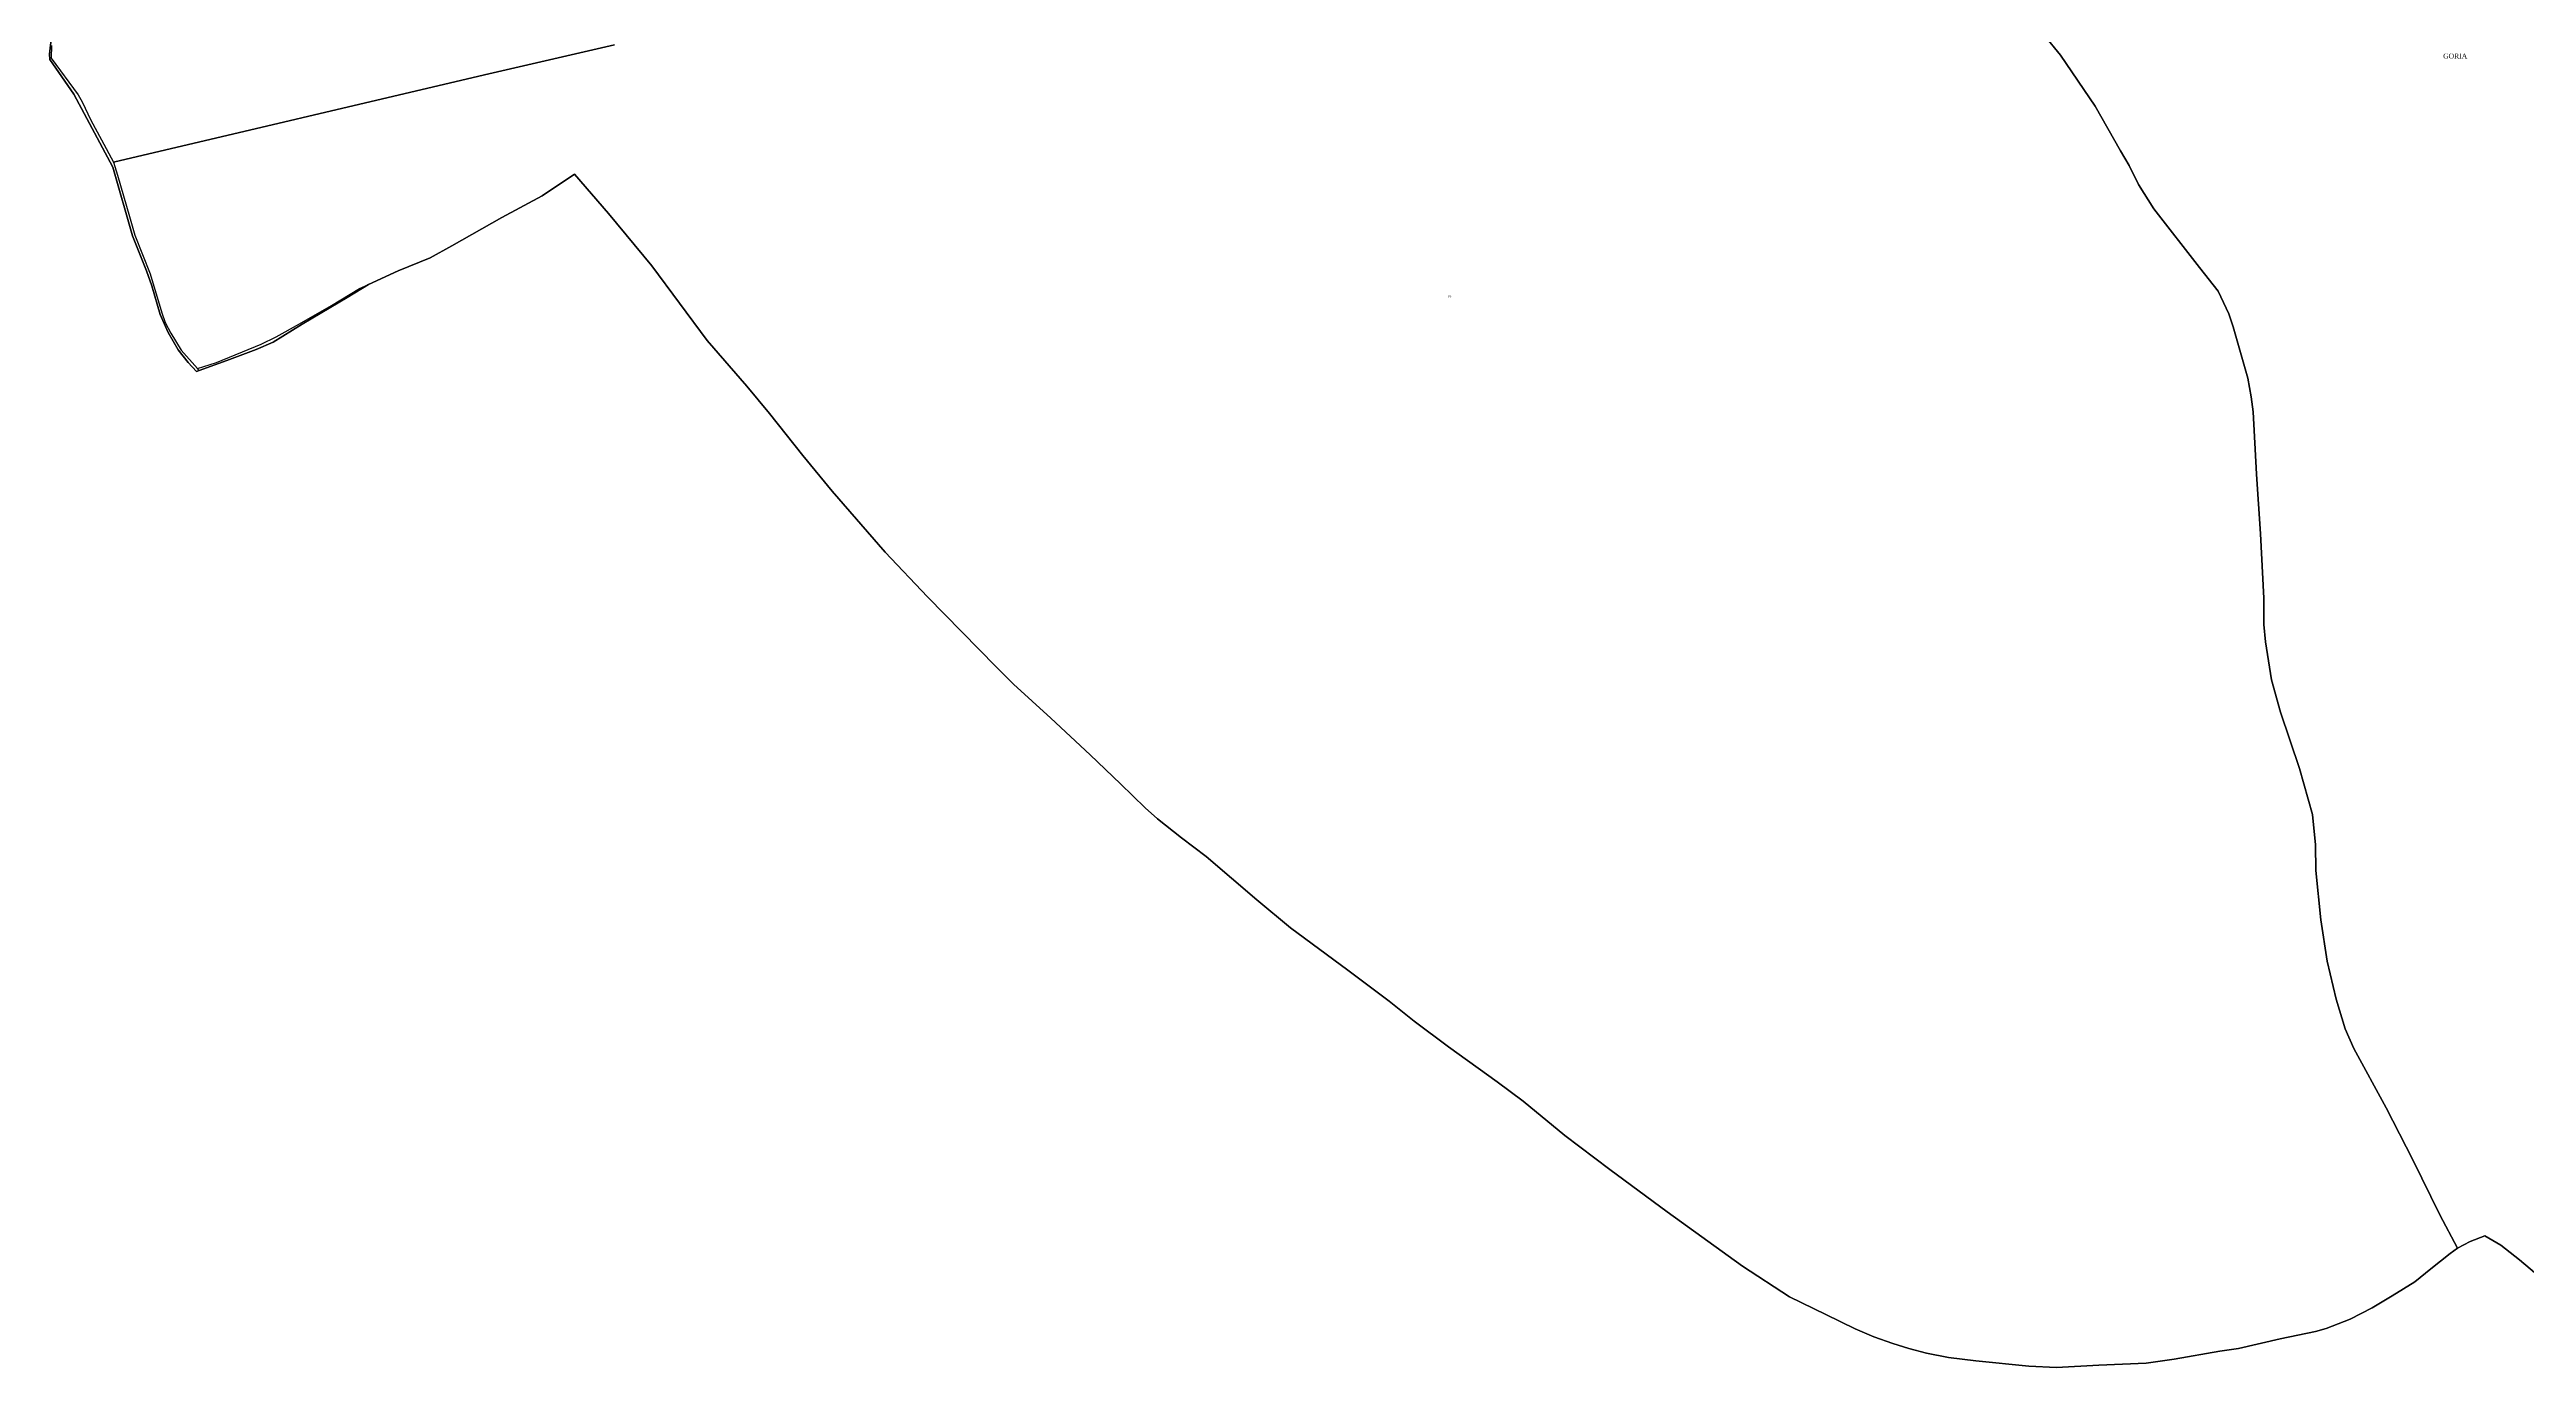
# Model space of a CAD drawing. Extents: x 1189447 to 1205702, y 6141591 to 6152844.
# Drawn here: x 1193923 to 1195911, y 6142679 to 6143736 of the extents above; entities that cross this region are included whole.
import ezdxf

# ---------------------------------------------------------------- set-up
doc = ezdxf.new("R2010")
doc.units = 0
doc.linetypes.add('CONTINU', pattern=[0])
for name, color, linetype in [('1LIEUDIT', 7, 'CONTINU'), ('1PARCELLE', 7, 'CONTINU'), ('1SECTION', 7, 'CONTINU'), ('1SUBDSECT', 7, 'CONTINU'), ('1TRONFLUV', 7, 'CONTINU'), ('3LIEUDITTEX', 7, 'CONTINU'), ('3PARCELLETEX', 7, 'CONTINU')]:
    doc.layers.add(name, color=color, linetype=linetype)
doc.styles.get("Standard").update_dxf_attribs({"font": 'Times New Roman'})

msp = doc.modelspace()

# ---------------------------------------------------------------- linework, layer by layer
at = {"layer": '1LIEUDIT'}
for points in [[(1195523.88, 6143747.8), (1195537.12, 6143731.65), (1195564.84, 6143690.96), (1195585.2, 6143654.88), (1195592.17, 6143643.35), (1195599.59, 6143627.95), (1195612.06, 6143608.38), (1195648.53, 6143561.3), (1195663.48, 6143542.29), (1195672.09, 6143524.14), (1195675.57, 6143513.7), (1195687.3, 6143472.53), (1195690.05, 6143457.49), (1195691.61, 6143445.55), (1195694.25, 6143395.47), (1195697.65, 6143347.53), (1195700.29, 6143296), (1195700.21, 6143274.8), (1195701.55, 6143260.82), (1195706.3, 6143230.55), (1195713.5, 6143204.6), (1195728.89, 6143159.39), (1195739.31, 6143122.28), (1195741.6, 6143097.94), (1195742.06, 6143077.51), (1195745.97, 6143037.9), (1195751.19, 6143004.53), (1195758.38, 6142974.21), (1195765.48, 6142950.3), (1195772.59, 6142934.6), (1195798.45, 6142886.85), (1195819.89, 6142845.23), (1195841.57, 6142801.09), (1195855.54, 6142774.23), (1195849.66, 6142769.96), (1195834.39, 6142757.67), (1195821.53, 6142747.39), (1195803.35, 6142735.99), (1195787.27, 6142726.35), (1195769.59, 6142717.32), (1195750.29, 6142709.79), (1195741.72, 6142707.44), (1195713.45, 6142701.61), (1195679.88, 6142693.92), (1195665.02, 6142691.63), (1195628.23, 6142685.29), (1195605.72, 6142681.92), (1195567.87, 6142680.56), (1195533.85, 6142678.59), (1195511.67, 6142679.64), (1195469, 6142683.8), (1195447.24, 6142686.52), (1195429.6, 6142689.98), (1195415.22, 6142693.85), (1195402.45, 6142697.7), (1195387.19, 6142703.24), (1195372.23, 6142709.69), (1195348.64, 6142721.04), (1195319.65, 6142735.31), (1195281.68, 6142759.91), (1195221.21, 6142803.4), (1195175.21, 6142837.42), (1195139.21, 6142864.66), (1195105.85, 6142892.19), (1195084.92, 6142907.87), (1195045.79, 6142935.89), (1195018.16, 6142956.59), (1194998.31, 6142972.6), (1194965.09, 6142997.52), (1194919.01, 6143031.31), (1194891.96, 6143053.8), (1194851.35, 6143088.62), (1194831.56, 6143103.7), (1194812.22, 6143118.89), (1194802.32, 6143127.7), (1194782.69, 6143146.89), (1194758.26, 6143170.23), (1194726.55, 6143199.58), (1194696.62, 6143227.08), (1194682.7, 6143241), (1194627.65, 6143297.1), (1194593.7, 6143332.84), (1194551.09, 6143381.95), (1194527.62, 6143410.39), (1194500.88, 6143444.14), (1194482.7, 6143466.06), (1194450.86, 6143502.77), (1194406.29, 6143562.64), (1194371.7, 6143604.81), (1194344.35, 6143636.24), (1194318.42, 6143618.97), (1194285.89, 6143601.48), (1194245.85, 6143578.67), (1194228.47, 6143569.05), (1194202.86, 6143558.71), (1194178.93, 6143547.74), (1194161.91, 6143537.37), (1194125.88, 6143515.75), (1194102.53, 6143501.54), (1194088.84, 6143495.54), (1194065.35, 6143486.65), (1194042.99, 6143478.57), (1194040.88, 6143477.81), (1194034.36, 6143485.12), (1194026.21, 6143495.22), (1194018.23, 6143509.22), (1194011.76, 6143523.69), (1194005.08, 6143546.6), (1194000.91, 6143558.63), (1193989.47, 6143586.68), (1193973.91, 6143641.97), (1193942.49, 6143700.36), (1193923.27, 6143728.18), (1193922.99, 6143732.47), (1193924.73, 6143749.05)], [(1195922.52, 6142750.56), (1195905.47, 6142764.91), (1195890.42, 6142776.63), (1195877.55, 6142784.12), (1195865.93, 6142779.66), (1195855.54, 6142774.23), (1195841.57, 6142801.09), (1195819.89, 6142845.23), (1195798.45, 6142886.85), (1195772.59, 6142934.6), (1195765.48, 6142950.3), (1195758.38, 6142974.21), (1195751.19, 6143004.53), (1195745.97, 6143037.9), (1195742.06, 6143077.51), (1195741.6, 6143097.94), (1195739.31, 6143122.28), (1195728.89, 6143159.39), (1195713.5, 6143204.6), (1195706.3, 6143230.55), (1195701.55, 6143260.82), (1195700.21, 6143274.8), (1195700.29, 6143296), (1195697.65, 6143347.53), (1195694.25, 6143395.47), (1195691.61, 6143445.55), (1195690.05, 6143457.49), (1195687.3, 6143472.53), (1195675.57, 6143513.7), (1195672.09, 6143524.14), (1195663.48, 6143542.29), (1195648.53, 6143561.3), (1195612.06, 6143608.38), (1195599.59, 6143627.95), (1195592.17, 6143643.35), (1195585.2, 6143654.88), (1195564.84, 6143690.96), (1195537.12, 6143731.65), (1195523.88, 6143747.8)]]:
    msp.add_lwpolyline(points, dxfattribs=at)
at = {"layer": '1PARCELLE'}
for points in [[(1193924.62, 6143739.45), (1193924.42, 6143729.24), (1193945.94, 6143699.86), (1193949.31, 6143694.23), (1193956.07, 6143679.54), (1193964.62, 6143663.88), (1193974.2, 6143645.89), (1193974.2, 6143645.89), (1194272.15, 6143715.92), (1194376.36, 6143739.98)], [(1194376.36, 6143739.98), (1194272.15, 6143715.92), (1193974.2, 6143645.89), (1193977.58, 6143635.53), (1193987.28, 6143602.35), (1193991.35, 6143587.22), (1194003.87, 6143556.18), (1194013.07, 6143525.08), (1194015.88, 6143517.28), (1194020.28, 6143508.65), (1194028.55, 6143494.98), (1194041.85, 6143480.34), (1194056.92, 6143485.15), (1194092.78, 6143499.77), (1194104.84, 6143505.75), (1194123.59, 6143516.28), (1194149.27, 6143530.88), (1194171.68, 6143544.45), (1194178.93, 6143547.74), (1194202.86, 6143558.71), (1194228.47, 6143569.05), (1194245.85, 6143578.67), (1194285.89, 6143601.48), (1194318.42, 6143618.97), (1194344.35, 6143636.24), (1194371.7, 6143604.81), (1194406.29, 6143562.64), (1194450.86, 6143502.77), (1194482.7, 6143466.06), (1194500.88, 6143444.14), (1194527.62, 6143410.39), (1194551.09, 6143381.95), (1194593.7, 6143332.84), (1194627.65, 6143297.1), (1194682.7, 6143241), (1194696.62, 6143227.08), (1194726.55, 6143199.58), (1194758.26, 6143170.23), (1194782.69, 6143146.89), (1194802.32, 6143127.7), (1194812.22, 6143118.89), (1194831.56, 6143103.7), (1194851.35, 6143088.62), (1194891.96, 6143053.8), (1194919.01, 6143031.31), (1194965.09, 6142997.52), (1194998.31, 6142972.6), (1195018.16, 6142956.59), (1195045.79, 6142935.89), (1195084.92, 6142907.87), (1195105.85, 6142892.19), (1195139.21, 6142864.66), (1195175.21, 6142837.42), (1195221.21, 6142803.4), (1195281.68, 6142759.91), (1195319.65, 6142735.31), (1195348.64, 6142721.04), (1195372.23, 6142709.69), (1195387.19, 6142703.24), (1195402.45, 6142697.7), (1195415.22, 6142693.85), (1195429.6, 6142689.98), (1195447.24, 6142686.52), (1195469, 6142683.8), (1195511.67, 6142679.64), (1195533.85, 6142678.59), (1195567.87, 6142680.56), (1195605.72, 6142681.92), (1195628.23, 6142685.29), (1195665.02, 6142691.63), (1195679.88, 6142693.92), (1195713.45, 6142701.61), (1195741.72, 6142707.44), (1195750.29, 6142709.79), (1195769.59, 6142717.32), (1195787.27, 6142726.35), (1195803.35, 6142735.99), (1195821.53, 6142747.39), (1195834.39, 6142757.67), (1195849.66, 6142769.96), (1195855.54, 6142774.23), (1195855.54, 6142774.23), (1195841.57, 6142801.09), (1195819.89, 6142845.23), (1195798.45, 6142886.85), (1195772.59, 6142934.6), (1195765.48, 6142950.3), (1195758.38, 6142974.21), (1195751.19, 6143004.53), (1195745.97, 6143037.9), (1195742.06, 6143077.51), (1195741.6, 6143097.94), (1195739.31, 6143122.28), (1195728.89, 6143159.39), (1195713.5, 6143204.6), (1195706.3, 6143230.55), (1195701.55, 6143260.82), (1195700.21, 6143274.8), (1195700.29, 6143296), (1195697.65, 6143347.53), (1195694.25, 6143395.47), (1195691.61, 6143445.55), (1195690.05, 6143457.49), (1195687.3, 6143472.53), (1195675.57, 6143513.7), (1195672.09, 6143524.14), (1195663.48, 6143542.29), (1195648.53, 6143561.3), (1195612.06, 6143608.38), (1195599.59, 6143627.95), (1195592.17, 6143643.35), (1195585.2, 6143654.88), (1195564.84, 6143690.96), (1195537.12, 6143731.65), (1195523.88, 6143747.8)], [(1195922.52, 6142750.56), (1195905.47, 6142764.91), (1195890.42, 6142776.63), (1195877.55, 6142784.12), (1195865.93, 6142779.66), (1195855.54, 6142774.23), (1195841.57, 6142801.09), (1195819.89, 6142845.23), (1195798.45, 6142886.85), (1195772.59, 6142934.6), (1195765.48, 6142950.3), (1195758.38, 6142974.21), (1195751.19, 6143004.53), (1195745.97, 6143037.9), (1195742.06, 6143077.51), (1195741.6, 6143097.94), (1195739.31, 6143122.28), (1195728.89, 6143159.39), (1195713.5, 6143204.6), (1195706.3, 6143230.55), (1195701.55, 6143260.82), (1195700.21, 6143274.8), (1195700.29, 6143296), (1195697.65, 6143347.53), (1195694.25, 6143395.47), (1195691.61, 6143445.55), (1195690.05, 6143457.49), (1195687.3, 6143472.53), (1195675.57, 6143513.7), (1195672.09, 6143524.14), (1195663.48, 6143542.29), (1195648.53, 6143561.3), (1195612.06, 6143608.38), (1195599.59, 6143627.95), (1195592.17, 6143643.35), (1195585.2, 6143654.88), (1195564.84, 6143690.96), (1195537.12, 6143731.65), (1195523.88, 6143747.8)]]:
    msp.add_lwpolyline(points, dxfattribs=at)
at = {"layer": '1SECTION'}
msp.add_lwpolyline([(1193924.73, 6143749.05), (1193922.99, 6143732.47), (1193923.27, 6143728.18), (1193942.49, 6143700.36), (1193973.91, 6143641.97), (1193989.47, 6143586.68), (1194000.91, 6143558.63), (1194005.08, 6143546.6), (1194011.76, 6143523.69), (1194018.23, 6143509.22), (1194026.21, 6143495.22), (1194034.36, 6143485.12), (1194040.88, 6143477.81), (1194042.99, 6143478.57), (1194065.35, 6143486.65), (1194088.84, 6143495.54), (1194102.53, 6143501.54), (1194125.88, 6143515.75), (1194161.91, 6143537.37), (1194178.93, 6143547.74), (1194202.86, 6143558.71), (1194228.47, 6143569.05), (1194245.85, 6143578.67), (1194285.89, 6143601.48), (1194318.42, 6143618.97), (1194344.35, 6143636.24), (1194371.7, 6143604.81), (1194406.29, 6143562.64), (1194450.86, 6143502.77), (1194482.7, 6143466.06), (1194500.88, 6143444.14), (1194527.62, 6143410.39), (1194551.09, 6143381.95), (1194593.7, 6143332.84), (1194627.65, 6143297.1), (1194682.7, 6143241), (1194696.62, 6143227.08), (1194726.55, 6143199.58), (1194758.26, 6143170.23), (1194782.69, 6143146.89), (1194802.32, 6143127.7), (1194812.22, 6143118.89), (1194831.56, 6143103.7), (1194851.35, 6143088.62), (1194891.96, 6143053.8), (1194919.01, 6143031.31), (1194965.09, 6142997.52), (1194998.31, 6142972.6), (1195018.16, 6142956.59), (1195045.79, 6142935.89), (1195084.92, 6142907.87), (1195105.85, 6142892.19), (1195139.21, 6142864.66), (1195175.21, 6142837.42), (1195221.21, 6142803.4), (1195281.68, 6142759.91), (1195319.65, 6142735.31), (1195348.64, 6142721.04), (1195372.23, 6142709.69), (1195387.19, 6142703.24), (1195402.45, 6142697.7), (1195415.22, 6142693.85), (1195429.6, 6142689.98), (1195447.24, 6142686.52), (1195469, 6142683.8), (1195511.67, 6142679.64), (1195533.85, 6142678.59), (1195567.87, 6142680.56), (1195605.72, 6142681.92), (1195628.23, 6142685.29), (1195665.02, 6142691.63), (1195679.88, 6142693.92), (1195713.45, 6142701.61), (1195741.72, 6142707.44), (1195750.29, 6142709.79), (1195769.59, 6142717.32), (1195787.27, 6142726.35), (1195803.35, 6142735.99), (1195821.53, 6142747.39), (1195834.39, 6142757.67), (1195849.66, 6142769.96), (1195855.54, 6142774.23), (1195865.93, 6142779.66), (1195877.55, 6142784.12), (1195890.42, 6142776.63), (1195905.47, 6142764.91), (1195922.52, 6142750.56)], dxfattribs=at)
at = {"layer": '1SUBDSECT'}
msp.add_lwpolyline([(1195922.52, 6142750.56), (1195905.47, 6142764.91), (1195890.42, 6142776.63), (1195877.55, 6142784.12), (1195865.93, 6142779.66), (1195855.54, 6142774.23), (1195849.66, 6142769.96), (1195834.39, 6142757.67), (1195821.53, 6142747.39), (1195803.35, 6142735.99), (1195787.27, 6142726.35), (1195769.59, 6142717.32), (1195750.29, 6142709.79), (1195741.72, 6142707.44), (1195713.45, 6142701.61), (1195679.88, 6142693.92), (1195665.02, 6142691.63), (1195628.23, 6142685.29), (1195605.72, 6142681.92), (1195567.87, 6142680.56), (1195533.85, 6142678.59), (1195511.67, 6142679.64), (1195469, 6142683.8), (1195447.24, 6142686.52), (1195429.6, 6142689.98), (1195415.22, 6142693.85), (1195402.45, 6142697.7), (1195387.19, 6142703.24), (1195372.23, 6142709.69), (1195348.64, 6142721.04), (1195319.65, 6142735.31), (1195281.68, 6142759.91), (1195221.21, 6142803.4), (1195175.21, 6142837.42), (1195139.21, 6142864.66), (1195105.85, 6142892.19), (1195084.92, 6142907.87), (1195045.79, 6142935.89), (1195018.16, 6142956.59), (1194998.31, 6142972.6), (1194965.09, 6142997.52), (1194919.01, 6143031.31), (1194891.96, 6143053.8), (1194851.35, 6143088.62), (1194831.56, 6143103.7), (1194812.22, 6143118.89), (1194802.32, 6143127.7), (1194782.69, 6143146.89), (1194758.26, 6143170.23), (1194726.55, 6143199.58), (1194696.62, 6143227.08), (1194682.7, 6143241), (1194627.65, 6143297.1), (1194593.7, 6143332.84), (1194551.09, 6143381.95), (1194527.62, 6143410.39), (1194500.88, 6143444.14), (1194482.7, 6143466.06), (1194450.86, 6143502.77), (1194406.29, 6143562.64), (1194371.7, 6143604.81), (1194344.35, 6143636.24), (1194318.42, 6143618.97), (1194285.89, 6143601.48), (1194245.85, 6143578.67), (1194228.47, 6143569.05), (1194202.86, 6143558.71), (1194178.93, 6143547.74), (1194161.91, 6143537.37), (1194125.88, 6143515.75), (1194102.53, 6143501.54), (1194088.84, 6143495.54), (1194065.35, 6143486.65), (1194042.99, 6143478.57), (1194040.88, 6143477.81), (1194034.36, 6143485.12), (1194026.21, 6143495.22), (1194018.23, 6143509.22), (1194011.76, 6143523.69), (1194005.08, 6143546.6), (1194000.91, 6143558.63), (1193989.47, 6143586.68), (1193973.91, 6143641.97), (1193942.49, 6143700.36), (1193923.27, 6143728.18), (1193922.99, 6143732.47), (1193924.73, 6143749.05)], dxfattribs=at)
at = {"layer": '1TRONFLUV'}
msp.add_lwpolyline([(1194041.85, 6143480.34), (1194056.92, 6143485.15), (1194092.78, 6143499.77), (1194104.84, 6143505.75), (1194123.59, 6143516.28), (1194149.27, 6143530.88), (1194171.68, 6143544.45), (1194178.93, 6143547.74), (1194161.91, 6143537.37), (1194125.88, 6143515.75), (1194102.53, 6143501.54), (1194088.84, 6143495.54), (1194065.35, 6143486.65), (1194042.99, 6143478.57), (1194041.85, 6143480.34)], close=True, dxfattribs=at)

# ---------------------------------------------------------------- texts
at = {"layer": '3LIEUDITTEX'}
msp.add_text('GORIA', height=4, dxfattribs=at).set_placement((1195844.13, 6143729.06))
at = {"layer": '3PARCELLETEX'}
msp.add_text('19', height=2, dxfattribs=at).set_placement((1195045.04, 6143537.06))

doc.saveas('drawing.dxf')
